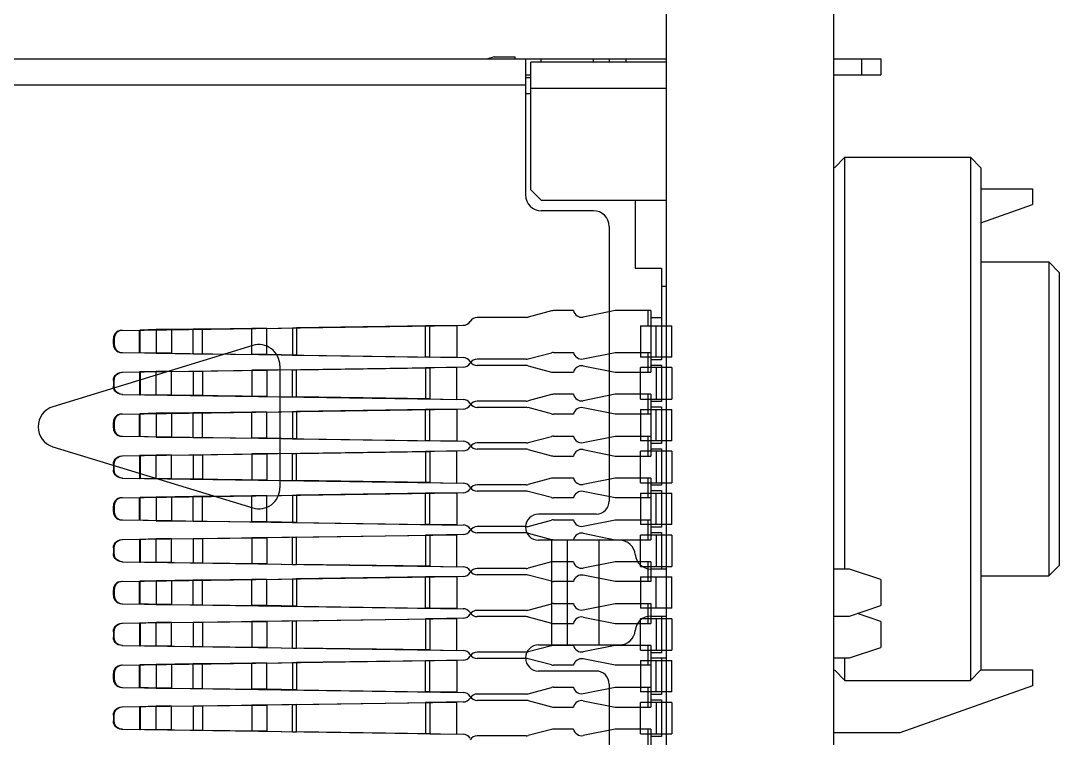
# Model space of a CAD drawing. Header units: millimetres. Extents: x 0 to 841, y 0 to 594.
# Drawn here: x 468.97 to 478.9, y 335.14 to 342 of the extents above; entities that cross this region are included whole.
import ezdxf

# ---------------------------------------------------------------- set-up
doc = ezdxf.new("R2010")
doc.units = ezdxf.units.MM
doc.header["$LTSCALE"] = 46.255
for name, color, linetype in [('ASSEM_MEM', 7, 'CONTINUOUS'), ('CONTACT-20-41021-30-TM981_4', 7, 'CONTINUOUS'), ('CONTACT-20-41021-30-TM981_4_1', 7, 'CONTINUOUS'), ('CONTACT-20-41021-30-TM981_4_10', 7, 'CONTINUOUS'), ('CONTACT-20-41021-30-TM981_4_11', 7, 'CONTINUOUS'), ('CONTACT-20-41021-30-TM981_4_12', 7, 'CONTINUOUS'), ('CONTACT-20-41021-30-TM981_4_13', 7, 'CONTINUOUS'), ('CONTACT-20-41021-30-TM981_4_14', 7, 'CONTINUOUS'), ('CONTACT-20-41021-30-TM981_4_15', 7, 'CONTINUOUS'), ('CONTACT-20-41021-30-TM981_4_2', 7, 'CONTINUOUS'), ('CONTACT-20-41021-30-TM981_4_3', 7, 'CONTINUOUS'), ('CONTACT-20-41021-30-TM981_4_4', 7, 'CONTINUOUS')]:
    doc.layers.add(name, color=color, linetype=linetype)

msp = doc.modelspace()

# ---------------------------------------------------------------- linework, layer by layer
at = {"layer": 'ASSEM_MEM', "color": 7, "linetype": 'CONTINUOUS'}
for p, q in [((475.144, 313.6403), (475.144, 483.6403)), ((476.744, 313.6403), (476.744, 483.6403)), ((467.444, 341.6303), (475.144, 341.6303)), ((473.494, 341.6503), (473.434, 341.6303)), ((473.494, 341.6503), (473.694, 341.6503)), ((473.694, 341.6303), (473.694, 341.6503)), ((473.794, 341.6303), (473.794, 340.3303)), ((475.144, 341.6003), (473.844, 341.6003)), ((473.844, 340.3803), (473.844, 341.6003)), ((473.944, 341.6003), (473.944, 341.6303)), ((474.444, 341.6003), (474.444, 341.6303)), ((474.594, 341.6303), (474.594, 341.6003)), ((474.7571, 341.6003), (474.7571, 341.6303)), ((476.744, 341.6303), (477.194, 341.6303)), ((477.0106, 341.4803), (477.0106, 341.6303)), ((477.194, 341.6303), (477.194, 341.4803)), ((473.794, 341.4803), (473.844, 341.4803)), ((473.844, 341.4503), (473.794, 341.4503)), ((476.744, 341.4803), (477.194, 341.4803)), ((473.794, 341.3803), (467.444, 341.3803)), ((473.794, 341.3003), (473.844, 341.3003)), ((473.844, 341.3503), (475.144, 341.3503)), ((476.749, 340.5903), (476.849, 340.6903)), ((476.849, 340.6903), (478.049, 340.6903)), ((476.849, 336.7553), (476.849, 340.6903)), ((478.149, 340.5903), (478.049, 340.6903)), ((478.049, 340.6903), (478.049, 335.6903)), ((478.149, 340.5903), (478.149, 335.7903)), ((473.844, 340.3803), (473.944, 340.2803)), ((478.149, 340.3903), (478.644, 340.3903)), ((478.644, 340.3903), (478.644, 340.2403)), ((473.944, 340.2803), (475.144, 340.2803)), ((474.844, 340.2803), (474.844, 339.6303)), ((478.149, 340.0649), (478.644, 340.2403)), ((474.444, 340.1803), (473.944, 340.1803)), ((474.594, 340.0303), (474.594, 337.4053)), ((474.844, 339.6303), (475.094, 339.6303)), ((475.094, 339.6303), (475.094, 338.7553)), ((478.149, 339.6903), (478.799, 339.6903)), ((478.899, 339.5903), (478.799, 339.6903)), ((478.799, 339.6903), (478.799, 336.6903)), ((478.899, 339.5903), (478.899, 336.7903)), ((475.144, 339.4553), (475.094, 339.4553)), ((475.094, 339.1553), (474.994, 339.1553)), ((474.994, 339.1553), (474.994, 338.7053)), ((471.1855, 338.8913), (469.273, 338.3066)), ((475.094, 338.7553), (474.994, 338.7553)), ((471.444, 338.7001), (471.444, 337.5306)), ((474.994, 338.7053), (475.094, 338.7053)), ((475.094, 338.7053), (475.094, 338.3553)), ((475.094, 338.3553), (474.994, 338.3553)), ((474.994, 338.3553), (474.994, 337.9053)), ((474.994, 338.3053), (475.094, 338.3053)), ((475.094, 338.3053), (475.094, 337.9553)), ((469.273, 337.9241), (471.1855, 337.3394)), ((475.094, 337.9553), (474.994, 337.9553)), ((474.994, 337.9053), (475.094, 337.9053)), ((475.094, 337.9053), (475.094, 337.5553)), ((475.094, 337.5553), (474.994, 337.5553)), ((474.994, 337.5553), (474.994, 337.1053)), ((474.994, 337.5053), (475.094, 337.5053)), ((475.094, 337.5053), (475.094, 337.1553)), ((474.469, 337.2803), (473.919, 337.2803)), ((475.094, 337.1553), (474.994, 337.1553)), ((474.694, 337.0303), (473.919, 337.0303)), ((474.044, 337.0303), (474.044, 336.0303)), ((474.194, 336.0303), (474.194, 337.0303)), ((474.494, 337.0303), (474.494, 336.0303)), ((474.994, 337.1053), (475.094, 337.1053)), ((475.094, 337.1053), (475.094, 336.7553)), ((475.144, 336.7553), (474.9929, 336.7553)), ((476.894, 336.7553), (476.744, 336.7553)), ((477.194, 336.6553), (476.894, 336.7553)), ((478.899, 336.7903), (478.799, 336.6903)), ((477.194, 336.6553), (477.194, 336.4053)), ((478.149, 336.6903), (478.799, 336.6903)), ((476.894, 336.3053), (477.194, 336.4053)), ((474.9929, 336.3053), (475.144, 336.3053)), ((475.094, 336.3053), (475.094, 335.9553)), ((476.744, 336.3053), (476.894, 336.3053)), ((477.194, 336.2553), (476.969, 336.3303)), ((477.194, 336.2553), (477.194, 336.0053)), ((473.919, 336.0303), (474.694, 336.0303)), ((475.094, 335.9553), (474.994, 335.9553)), ((474.994, 335.9553), (474.994, 335.5053)), ((476.894, 335.9053), (477.194, 336.0053)), ((474.994, 335.9053), (475.144, 335.9053)), ((475.094, 335.9053), (475.094, 335.5553)), ((476.744, 335.9053), (476.894, 335.9053)), ((476.849, 335.6903), (476.849, 335.9053)), ((474.469, 335.7803), (473.919, 335.7803)), ((476.744, 335.7903), (476.749, 335.7903)), ((476.7515, 335.7878), (476.849, 335.6903)), ((478.149, 335.7903), (478.049, 335.6903)), ((478.149, 335.7903), (478.644, 335.7903)), ((478.644, 335.7903), (478.644, 335.6403)), ((474.594, 335.6553), (474.594, 335.0053)), ((476.849, 335.6903), (478.049, 335.6903)), ((478.644, 335.6403), (477.374, 335.1903)), ((475.094, 335.5553), (474.994, 335.5553)), ((474.994, 335.5053), (475.094, 335.5053)), ((475.094, 335.5053), (475.094, 335.1553)), ((475.094, 335.1553), (474.994, 335.1553)), ((474.994, 335.1553), (474.994, 334.7053)), ((477.374, 335.1903), (476.744, 335.1903))]:
    msp.add_line(p, q, dxfattribs=at)
for centre, radius, start, end in [((473.944, 340.3303), 0.15, 180, 270), ((474.444, 340.0303), 0.15, 0, 90), ((471.244, 338.7001), 0.2, 0, 107), ((469.3315, 338.1153), 0.2, 107, 253), ((471.244, 337.5306), 0.2, 253, 360), ((474.469, 337.4053), 0.125, 270, 360), ((473.919, 337.1553), 0.125, 90, 270), ((474.694, 336.8803), 0.15, 4.78019, 90), ((474.9929, 336.9053), 0.15, 184.78019, 270), ((474.9929, 336.1553), 0.15, 90, 175.21981), ((474.694, 336.1803), 0.15, 270, 355.21981), ((473.919, 335.9053), 0.125, 90, 270), ((474.469, 335.6553), 0.125, 0, 90)]:
    msp.add_arc(centre, radius, start, end, dxfattribs=at)
at = {"layer": 'CONTACT-20-41021-30-TM981_4', "color": 7, "linetype": 'CONTINUOUS'}
for p, q in [((473.82, 338.7631), (474.0423, 338.8226)), ((474.063, 338.8253), (474.2525, 338.8253)), ((474.3463, 338.7641), (474.6525, 338.8253)), ((474.6525, 338.8253), (474.994, 338.8253)), ((474.964, 338.8253), (474.964, 338.6803)), ((474.994, 338.8253), (474.994, 338.6803)), ((473.7993, 338.7603), (473.3323, 338.7603)), ((469.9312, 338.6366), (473.1374, 338.6836)), ((469.9312, 338.6366), (469.9382, 338.6366)), ((470.1075, 338.6391), (470.1005, 338.6391)), ((470.1005, 338.6391), (470.1005, 338.4216)), ((470.2605, 338.6436), (470.1075, 338.6391)), ((470.1075, 338.6391), (470.1075, 338.4216)), ((470.2605, 338.6436), (470.6144, 338.6479)), ((470.4066, 338.6436), (470.2605, 338.6436)), ((470.2605, 338.4171), (470.2605, 338.6436)), ((470.4066, 338.4171), (470.4066, 338.6436)), ((470.6144, 338.6479), (471.32, 338.6548)), ((470.6144, 338.6479), (470.7046, 338.6479)), ((470.6144, 338.6479), (470.6144, 338.4127)), ((470.7046, 338.6479), (470.7046, 338.4127)), ((471.32, 338.6548), (471.175, 338.6548)), ((471.175, 338.6548), (471.175, 338.4058)), ((471.6029, 338.6605), (471.32, 338.6548)), ((471.32, 338.6548), (471.32, 338.4058)), ((471.5639, 338.6605), (471.6029, 338.6605)), ((471.5639, 338.4001), (471.5639, 338.6605)), ((471.6029, 338.6605), (472.8777, 338.6793)), ((471.6029, 338.4001), (471.6029, 338.6605)), ((472.8777, 338.6793), (472.8388, 338.6793)), ((472.8388, 338.6793), (472.8388, 338.3814)), ((473.1974, 338.6845), (472.8777, 338.6793)), ((472.8777, 338.6793), (472.8777, 338.3814)), ((473.1374, 338.377), (473.1374, 338.6836)), ((475.194, 338.6803), (474.894, 338.6803)), ((474.894, 338.3803), (474.894, 338.6803)), ((475.044, 338.6803), (475.044, 338.3803)), ((475.194, 338.6803), (475.194, 338.3803)), ((469.8594, 338.5566), (469.8525, 338.5566)), ((469.8525, 338.5566), (469.8525, 338.5041)), ((469.8594, 338.5041), (469.8594, 338.5566)), ((469.8525, 338.5041), (469.8594, 338.5041)), ((469.9382, 338.4241), (469.9312, 338.4241)), ((469.9312, 338.4241), (473.1974, 338.3761)), ((470.1005, 338.4216), (470.1075, 338.4216)), ((470.2605, 338.4171), (470.1075, 338.4216)), ((470.4066, 338.4171), (470.2605, 338.4171)), ((470.6144, 338.4127), (470.2605, 338.4171)), ((470.7046, 338.4127), (470.6144, 338.4127)), ((471.32, 338.4058), (470.6144, 338.4127)), ((471.32, 338.4058), (471.175, 338.4058)), ((471.32, 338.4058), (471.6029, 338.4001)), ((471.5639, 338.4001), (471.6029, 338.4001)), ((472.8777, 338.3814), (471.6029, 338.4001)), ((472.8777, 338.3814), (472.8388, 338.3814)), ((472.8777, 338.3814), (473.1374, 338.377)), ((474.894, 338.3803), (475.194, 338.3803)), ((474.964, 338.3803), (474.964, 338.2353)), ((474.994, 338.3803), (474.994, 338.2353)), ((473.7993, 338.3003), (473.3323, 338.3003)), ((474.0423, 338.2381), (473.82, 338.2976)), ((474.2525, 338.2353), (474.063, 338.2353)), ((474.6524, 338.2353), (474.3463, 338.2966)), ((474.994, 338.2353), (474.6524, 338.2353))]:
    msp.add_line(p, q, dxfattribs=at)
for points in [[(469.8525, 338.5566), (469.8544, 338.574), (469.8602, 338.5909), (469.8696, 338.6061), (469.8819, 338.6186), (469.8969, 338.6282), (469.9136, 338.6343), (469.9312, 338.6366)], [(469.8594, 338.5566), (469.8613, 338.574), (469.8671, 338.5909), (469.8765, 338.6061), (469.8888, 338.6186), (469.9038, 338.6282), (469.9205, 338.6343), (469.9382, 338.6366)], [(469.9312, 338.4241), (469.9138, 338.4263), (469.8971, 338.4323), (469.8821, 338.4419), (469.8697, 338.4544), (469.8603, 338.4696), (469.8544, 338.4864), (469.8525, 338.5041)], [(469.9382, 338.4241), (469.9208, 338.4263), (469.904, 338.4323), (469.889, 338.4419), (469.8767, 338.4544), (469.8672, 338.4696), (469.8614, 338.4864), (469.8594, 338.5041)]]:
    msp.add_lwpolyline(points, dxfattribs=at)
for centre, start, end in [((474.063, 338.7453), 90, 105), ((474.3306, 338.8425), 192.42265, 281.30993), ((473.1963, 338.7645), 270.84121, 328.25208), ((473.3323, 338.6803), 90, 148.25208), ((473.7993, 338.8403), 270, 285), ((473.1963, 338.2961), 31.74792, 89.15879), ((473.3323, 338.3803), 211.74792, 270), ((473.7993, 338.2203), 75, 90), ((474.063, 338.3153), 255, 270), ((474.3306, 338.2181), 78.69007, 167.56882)]:
    msp.add_arc(centre, 0.08, start, end, dxfattribs=at)
at = {"layer": 'CONTACT-20-41021-30-TM981_4_1', "color": 7, "linetype": 'CONTINUOUS'}
for p, q in [((473.82, 337.9631), (474.0423, 338.0226)), ((474.063, 338.0253), (474.2525, 338.0253)), ((474.3463, 337.9641), (474.6525, 338.0253)), ((474.6525, 338.0253), (474.994, 338.0253)), ((474.964, 338.0253), (474.964, 337.8803)), ((474.994, 338.0253), (474.994, 337.8803)), ((473.7993, 337.9603), (473.3323, 337.9603)), ((469.9312, 337.8366), (473.1374, 337.8836)), ((469.9312, 337.8366), (469.9382, 337.8366)), ((470.1075, 337.8391), (470.1005, 337.8391)), ((470.1005, 337.8391), (470.1005, 337.6216)), ((470.2605, 337.8436), (470.1075, 337.8391)), ((470.1075, 337.8391), (470.1075, 337.6216)), ((470.2605, 337.8436), (470.6144, 337.8479)), ((470.4066, 337.8436), (470.2605, 337.8436)), ((470.2605, 337.6171), (470.2605, 337.8436)), ((470.4066, 337.6171), (470.4066, 337.8436)), ((470.6144, 337.8479), (471.32, 337.8548)), ((470.6144, 337.8479), (470.7046, 337.8479)), ((470.6144, 337.8479), (470.6144, 337.6127)), ((470.7046, 337.8479), (470.7046, 337.6127)), ((471.32, 337.8548), (471.175, 337.8548)), ((471.175, 337.8548), (471.175, 337.6058)), ((471.6029, 337.8605), (471.32, 337.8548)), ((471.32, 337.8548), (471.32, 337.6058)), ((471.5639, 337.8605), (471.6029, 337.8605)), ((471.5639, 337.6001), (471.5639, 337.8605)), ((471.6029, 337.8605), (472.8777, 337.8793)), ((471.6029, 337.6001), (471.6029, 337.8605)), ((472.8777, 337.8793), (472.8388, 337.8793)), ((472.8388, 337.8793), (472.8388, 337.5814)), ((473.1974, 337.8845), (472.8777, 337.8793)), ((472.8777, 337.8793), (472.8777, 337.5814)), ((473.1374, 337.577), (473.1374, 337.8836)), ((475.194, 337.8803), (474.894, 337.8803)), ((474.894, 337.5803), (474.894, 337.8803)), ((475.044, 337.8803), (475.044, 337.5803)), ((475.194, 337.8803), (475.194, 337.5803)), ((469.8594, 337.7566), (469.8525, 337.7566)), ((469.8525, 337.7566), (469.8525, 337.7041)), ((469.8594, 337.7041), (469.8594, 337.7566)), ((469.8525, 337.7041), (469.8594, 337.7041)), ((469.9382, 337.6241), (469.9312, 337.6241)), ((469.9312, 337.6241), (473.1974, 337.5761)), ((470.1005, 337.6216), (470.1075, 337.6216)), ((470.2605, 337.6171), (470.1075, 337.6216)), ((470.4066, 337.6171), (470.2605, 337.6171)), ((470.6144, 337.6127), (470.2605, 337.6171)), ((470.7046, 337.6127), (470.6144, 337.6127)), ((471.32, 337.6058), (470.6144, 337.6127)), ((471.32, 337.6058), (471.175, 337.6058)), ((471.32, 337.6058), (471.6029, 337.6001)), ((471.5639, 337.6001), (471.6029, 337.6001)), ((472.8777, 337.5814), (471.6029, 337.6001)), ((472.8777, 337.5814), (472.8388, 337.5814)), ((472.8777, 337.5814), (473.1374, 337.577)), ((474.894, 337.5803), (475.194, 337.5803)), ((474.964, 337.5803), (474.964, 337.4353)), ((474.994, 337.5803), (474.994, 337.4353)), ((473.7993, 337.5003), (473.3323, 337.5003)), ((474.0423, 337.4381), (473.82, 337.4976)), ((474.2525, 337.4353), (474.063, 337.4353)), ((474.6524, 337.4353), (474.3463, 337.4966)), ((474.994, 337.4353), (474.6524, 337.4353))]:
    msp.add_line(p, q, dxfattribs=at)
for points in [[(469.8525, 337.7566), (469.8544, 337.774), (469.8602, 337.7909), (469.8696, 337.8061), (469.8819, 337.8186), (469.8969, 337.8282), (469.9136, 337.8343), (469.9312, 337.8366)], [(469.8594, 337.7566), (469.8613, 337.774), (469.8671, 337.7909), (469.8765, 337.8061), (469.8888, 337.8186), (469.9038, 337.8282), (469.9205, 337.8343), (469.9382, 337.8366)], [(469.9312, 337.6241), (469.9138, 337.6263), (469.8971, 337.6323), (469.8821, 337.6419), (469.8697, 337.6544), (469.8603, 337.6696), (469.8544, 337.6864), (469.8525, 337.7041)], [(469.9382, 337.6241), (469.9208, 337.6263), (469.904, 337.6323), (469.889, 337.6419), (469.8767, 337.6544), (469.8672, 337.6696), (469.8614, 337.6864), (469.8594, 337.7041)]]:
    msp.add_lwpolyline(points, dxfattribs=at)
for centre, start, end in [((474.063, 337.9453), 90, 105), ((474.3306, 338.0425), 192.42265, 281.30993), ((473.3323, 337.8803), 90, 148.25208), ((473.7993, 338.0403), 270, 285), ((473.1963, 337.9645), 270.84121, 328.25208), ((473.1963, 337.4961), 31.74792, 89.15879), ((473.3323, 337.5803), 211.74792, 270), ((473.7993, 337.4203), 75, 90), ((474.063, 337.5153), 255, 270), ((474.3306, 337.4181), 78.69007, 167.56882)]:
    msp.add_arc(centre, 0.08, start, end, dxfattribs=at)
at = {"layer": 'CONTACT-20-41021-30-TM981_4_10', "color": 7, "linetype": 'CONTINUOUS'}
for p, q in [((474.0423, 339.2226), (473.82, 339.1631)), ((474.2525, 339.2253), (474.063, 339.2253)), ((474.6524, 339.2253), (474.3463, 339.1641)), ((474.994, 339.2253), (474.6524, 339.2253)), ((474.964, 339.2253), (474.964, 339.0803)), ((474.994, 339.2253), (474.994, 339.0803)), ((473.7993, 339.1603), (473.3323, 339.1603)), ((469.9312, 339.0366), (473.1374, 339.0837)), ((469.9382, 339.0366), (469.9312, 339.0366)), ((470.1005, 339.0391), (470.1075, 339.0391)), ((470.1005, 338.8216), (470.1005, 339.0391)), ((470.2605, 339.0436), (470.1075, 339.0391)), ((470.1075, 338.8216), (470.1075, 339.0391)), ((470.6144, 339.0479), (470.2605, 339.0436)), ((470.4066, 339.0436), (470.2605, 339.0436)), ((470.2605, 339.0436), (470.2605, 338.8171)), ((470.4066, 339.0436), (470.4066, 338.8171)), ((471.32, 339.0548), (470.6144, 339.0479)), ((470.7046, 339.0479), (470.6144, 339.0479)), ((470.6144, 338.8127), (470.6144, 339.0479)), ((470.7046, 338.8127), (470.7046, 339.0479)), ((471.32, 339.0548), (471.175, 339.0548)), ((471.175, 338.8058), (471.175, 339.0548)), ((471.32, 339.0548), (471.6029, 339.0606)), ((471.32, 338.8058), (471.32, 339.0548)), ((471.5639, 339.0606), (471.6029, 339.0606)), ((471.5639, 339.0606), (471.5639, 338.8001)), ((472.8777, 339.0793), (471.6029, 339.0606)), ((471.6029, 339.0606), (471.6029, 338.8001)), ((472.8777, 339.0793), (472.8388, 339.0793)), ((472.8388, 338.7814), (472.8388, 339.0793)), ((473.1974, 339.0845), (472.8777, 339.0793)), ((472.8777, 338.7814), (472.8777, 339.0793)), ((473.1374, 339.0837), (473.1374, 338.777)), ((474.894, 339.0803), (475.194, 339.0803)), ((474.894, 339.0803), (474.894, 338.7803)), ((475.044, 338.7803), (475.044, 339.0803)), ((475.194, 338.7803), (475.194, 339.0803)), ((469.8525, 338.9566), (469.8594, 338.9566)), ((469.8525, 338.9041), (469.8525, 338.9566)), ((469.8594, 338.9566), (469.8594, 338.9041)), ((469.8594, 338.9041), (469.8525, 338.9041)), ((469.9312, 338.8241), (469.9382, 338.8241)), ((469.9312, 338.8241), (473.1974, 338.7761)), ((470.1075, 338.8216), (470.1005, 338.8216)), ((470.2605, 338.8171), (470.1075, 338.8216)), ((470.4066, 338.8171), (470.2605, 338.8171)), ((470.2605, 338.8171), (470.6144, 338.8127)), ((470.6144, 338.8127), (470.7046, 338.8127)), ((470.6144, 338.8127), (471.32, 338.8058)), ((471.32, 338.8058), (471.175, 338.8058)), ((471.6029, 338.8001), (471.32, 338.8058)), ((471.5639, 338.8001), (471.6029, 338.8001)), ((471.6029, 338.8001), (472.8777, 338.7814)), ((472.8777, 338.7814), (472.8388, 338.7814)), ((473.1374, 338.777), (472.8777, 338.7814)), ((475.194, 338.7803), (474.894, 338.7803)), ((474.964, 338.7803), (474.964, 338.6353)), ((474.994, 338.7803), (474.994, 338.6353)), ((473.7993, 338.7003), (473.3323, 338.7003)), ((473.82, 338.6976), (474.0423, 338.6381)), ((474.063, 338.6353), (474.2525, 338.6353)), ((474.3463, 338.6966), (474.6525, 338.6353)), ((474.6525, 338.6353), (474.994, 338.6353))]:
    msp.add_line(p, q, dxfattribs=at)
for points in [[(469.9312, 339.0366), (469.9138, 339.0344), (469.8971, 339.0284), (469.8821, 339.0187), (469.8697, 339.0062), (469.8603, 338.9911), (469.8544, 338.9743), (469.8525, 338.9566)], [(469.9382, 339.0366), (469.9208, 339.0344), (469.904, 339.0284), (469.889, 339.0187), (469.8767, 339.0062), (469.8672, 338.9911), (469.8614, 338.9743), (469.8594, 338.9566)], [(469.8525, 338.9041), (469.8544, 338.8866), (469.8602, 338.8698), (469.8696, 338.8546), (469.8819, 338.8421), (469.8969, 338.8324), (469.9136, 338.8263), (469.9312, 338.8241)], [(469.8594, 338.9041), (469.8613, 338.8866), (469.8671, 338.8698), (469.8765, 338.8546), (469.8888, 338.8421), (469.9038, 338.8324), (469.9205, 338.8263), (469.9382, 338.8241)]]:
    msp.add_lwpolyline(points, dxfattribs=at)
for centre, start, end in [((474.063, 339.1453), 90, 105), ((474.3306, 339.2426), 192.43118, 281.30993), ((473.1963, 339.1645), 270.84121, 328.25208), ((473.3323, 339.0803), 90, 148.25208), ((473.7993, 339.2403), 270, 285), ((473.1963, 338.6962), 31.74792, 89.15879), ((473.3323, 338.7803), 211.74792, 270), ((473.7993, 338.6203), 75, 90), ((474.063, 338.7153), 255, 270), ((474.3306, 338.6181), 78.69007, 167.57735)]:
    msp.add_arc(centre, 0.08, start, end, dxfattribs=at)
at = {"layer": 'CONTACT-20-41021-30-TM981_4_11', "color": 7, "linetype": 'CONTINUOUS'}
for p, q in [((474.0423, 338.4226), (473.82, 338.3631)), ((474.2525, 338.4253), (474.063, 338.4253)), ((474.6524, 338.4253), (474.3463, 338.3641)), ((474.994, 338.4253), (474.6524, 338.4253)), ((474.964, 338.4253), (474.964, 338.2803)), ((474.994, 338.4253), (474.994, 338.2803)), ((473.7993, 338.3603), (473.3323, 338.3603)), ((469.9312, 338.2366), (473.1374, 338.2837)), ((469.9382, 338.2366), (469.9312, 338.2366)), ((470.1005, 338.2391), (470.1075, 338.2391)), ((470.1005, 338.0216), (470.1005, 338.2391)), ((470.2605, 338.2436), (470.1075, 338.2391)), ((470.1075, 338.0216), (470.1075, 338.2391)), ((470.6144, 338.2479), (470.2605, 338.2436)), ((470.4066, 338.2436), (470.2605, 338.2436)), ((470.2605, 338.2436), (470.2605, 338.0171)), ((470.4066, 338.2436), (470.4066, 338.0171)), ((471.32, 338.2548), (470.6144, 338.2479)), ((470.7046, 338.2479), (470.6144, 338.2479)), ((470.6144, 338.0127), (470.6144, 338.2479)), ((470.7046, 338.0127), (470.7046, 338.2479)), ((471.32, 338.2548), (471.175, 338.2548)), ((471.175, 338.0058), (471.175, 338.2548)), ((471.32, 338.2548), (471.6029, 338.2606)), ((471.32, 338.0058), (471.32, 338.2548)), ((471.5639, 338.2606), (471.6029, 338.2606)), ((471.5639, 338.2606), (471.5639, 338.0001)), ((472.8777, 338.2793), (471.6029, 338.2606)), ((471.6029, 338.2606), (471.6029, 338.0001)), ((472.8777, 338.2793), (472.8388, 338.2793)), ((472.8388, 337.9814), (472.8388, 338.2793)), ((473.1974, 338.2845), (472.8777, 338.2793)), ((472.8777, 337.9814), (472.8777, 338.2793)), ((473.1374, 338.2837), (473.1374, 337.977)), ((474.894, 338.2803), (475.194, 338.2803)), ((474.894, 338.2803), (474.894, 337.9803)), ((475.044, 337.9803), (475.044, 338.2803)), ((475.194, 337.9803), (475.194, 338.2803)), ((469.8525, 338.1566), (469.8594, 338.1566)), ((469.8525, 338.1041), (469.8525, 338.1566)), ((469.8594, 338.1566), (469.8594, 338.1041)), ((469.8594, 338.1041), (469.8525, 338.1041)), ((469.9312, 338.0241), (469.9382, 338.0241)), ((469.9312, 338.0241), (473.1974, 337.9761)), ((470.1075, 338.0216), (470.1005, 338.0216)), ((470.2605, 338.0171), (470.1075, 338.0216)), ((470.4066, 338.0171), (470.2605, 338.0171)), ((470.2605, 338.0171), (470.6144, 338.0127)), ((470.6144, 338.0127), (470.7046, 338.0127)), ((470.6144, 338.0127), (471.32, 338.0058)), ((471.32, 338.0058), (471.175, 338.0058)), ((471.6029, 338.0001), (471.32, 338.0058)), ((471.5639, 338.0001), (471.6029, 338.0001)), ((471.6029, 338.0001), (472.8777, 337.9814)), ((472.8777, 337.9814), (472.8388, 337.9814)), ((473.1374, 337.977), (472.8777, 337.9814)), ((475.194, 337.9803), (474.894, 337.9803)), ((474.964, 337.9803), (474.964, 337.8353)), ((474.994, 337.9803), (474.994, 337.8353)), ((473.7993, 337.9003), (473.3323, 337.9003)), ((473.82, 337.8976), (474.0423, 337.8381)), ((474.063, 337.8353), (474.2525, 337.8353)), ((474.3463, 337.8966), (474.6525, 337.8353)), ((474.6525, 337.8353), (474.994, 337.8353))]:
    msp.add_line(p, q, dxfattribs=at)
for points in [[(469.9312, 338.2366), (469.9138, 338.2344), (469.8971, 338.2284), (469.8821, 338.2187), (469.8697, 338.2062), (469.8603, 338.1911), (469.8544, 338.1743), (469.8525, 338.1566)], [(469.9382, 338.2366), (469.9208, 338.2344), (469.904, 338.2284), (469.889, 338.2187), (469.8767, 338.2062), (469.8672, 338.1911), (469.8614, 338.1743), (469.8594, 338.1566)], [(469.8525, 338.1041), (469.8544, 338.0866), (469.8602, 338.0698), (469.8696, 338.0546), (469.8819, 338.0421), (469.8969, 338.0324), (469.9136, 338.0263), (469.9312, 338.0241)], [(469.8594, 338.1041), (469.8613, 338.0866), (469.8671, 338.0698), (469.8765, 338.0546), (469.8888, 338.0421), (469.9038, 338.0324), (469.9205, 338.0263), (469.9382, 338.0241)]]:
    msp.add_lwpolyline(points, dxfattribs=at)
for centre, start, end in [((474.063, 338.3453), 90, 105), ((474.3306, 338.4426), 192.43118, 281.30993), ((473.1963, 338.3645), 270.84121, 328.25208), ((473.3323, 338.2803), 90, 148.25208), ((473.7993, 338.4403), 270, 285), ((473.1963, 337.8962), 31.74792, 89.15879), ((473.3323, 337.9803), 211.74792, 270), ((473.7993, 337.8203), 75, 90), ((474.063, 337.9153), 255, 270), ((474.3306, 337.8181), 78.69007, 167.57735)]:
    msp.add_arc(centre, 0.08, start, end, dxfattribs=at)
at = {"layer": 'CONTACT-20-41021-30-TM981_4_12', "color": 7, "linetype": 'CONTINUOUS'}
for p, q in [((474.2525, 337.6253), (474.063, 337.6253)), ((474.6524, 337.6253), (474.3463, 337.5641)), ((474.994, 337.6253), (474.6524, 337.6253)), ((474.964, 337.6253), (474.964, 337.4803)), ((474.994, 337.6253), (474.994, 337.4803)), ((473.7993, 337.5603), (473.3323, 337.5603)), ((474.0423, 337.6226), (473.82, 337.5631)), ((469.9312, 337.4366), (473.1374, 337.4837)), ((469.9382, 337.4366), (469.9312, 337.4366)), ((470.1005, 337.4391), (470.1075, 337.4391)), ((470.1005, 337.2216), (470.1005, 337.4391)), ((470.2605, 337.4436), (470.1075, 337.4391)), ((470.1075, 337.2216), (470.1075, 337.4391)), ((470.6144, 337.4479), (470.2605, 337.4436)), ((470.4066, 337.4436), (470.2605, 337.4436)), ((470.2605, 337.4436), (470.2605, 337.2171)), ((470.4066, 337.4436), (470.4066, 337.2171)), ((471.32, 337.4548), (470.6144, 337.4479)), ((470.7046, 337.4479), (470.6144, 337.4479)), ((470.6144, 337.2127), (470.6144, 337.4479)), ((470.7046, 337.2127), (470.7046, 337.4479)), ((471.32, 337.4548), (471.175, 337.4548)), ((471.175, 337.2058), (471.175, 337.4548)), ((471.32, 337.4548), (471.6029, 337.4606)), ((471.32, 337.2058), (471.32, 337.4548)), ((471.5639, 337.4606), (471.6029, 337.4606)), ((471.5639, 337.4606), (471.5639, 337.2001)), ((472.8777, 337.4793), (471.6029, 337.4606)), ((471.6029, 337.4606), (471.6029, 337.2001)), ((472.8777, 337.4793), (472.8388, 337.4793)), ((472.8388, 337.1814), (472.8388, 337.4793)), ((473.1974, 337.4845), (472.8777, 337.4793)), ((472.8777, 337.1814), (472.8777, 337.4793)), ((473.1374, 337.4837), (473.1374, 337.177)), ((474.894, 337.4803), (475.194, 337.4803)), ((474.894, 337.4803), (474.894, 337.1803)), ((475.044, 337.1803), (475.044, 337.4803)), ((475.194, 337.1803), (475.194, 337.4803)), ((469.8525, 337.3566), (469.8594, 337.3566)), ((469.8525, 337.3041), (469.8525, 337.3566)), ((469.8594, 337.3566), (469.8594, 337.3041)), ((469.8594, 337.3041), (469.8525, 337.3041)), ((469.9312, 337.2241), (469.9382, 337.2241)), ((469.9312, 337.2241), (473.1974, 337.1761)), ((470.1075, 337.2216), (470.1005, 337.2216)), ((470.2605, 337.2171), (470.1075, 337.2216)), ((470.4066, 337.2171), (470.2605, 337.2171)), ((470.2605, 337.2171), (470.6144, 337.2127)), ((470.6144, 337.2127), (470.7046, 337.2127)), ((470.6144, 337.2127), (471.32, 337.2058)), ((471.32, 337.2058), (471.175, 337.2058)), ((471.6029, 337.2001), (471.32, 337.2058)), ((471.5639, 337.2001), (471.6029, 337.2001)), ((471.6029, 337.2001), (472.8777, 337.1814)), ((472.8777, 337.1814), (472.8388, 337.1814)), ((473.1374, 337.177), (472.8777, 337.1814)), ((475.194, 337.1803), (474.894, 337.1803)), ((474.964, 337.1803), (474.964, 337.0353)), ((474.994, 337.1803), (474.994, 337.0353)), ((473.7993, 337.1003), (473.3323, 337.1003)), ((473.82, 337.0976), (474.0423, 337.0381)), ((474.063, 337.0353), (474.2525, 337.0353)), ((474.3463, 337.0966), (474.6525, 337.0353)), ((474.6525, 337.0353), (474.994, 337.0353))]:
    msp.add_line(p, q, dxfattribs=at)
for points in [[(469.9312, 337.4366), (469.9138, 337.4344), (469.8971, 337.4284), (469.8821, 337.4187), (469.8697, 337.4062), (469.8603, 337.3911), (469.8544, 337.3743), (469.8525, 337.3566)], [(469.9382, 337.4366), (469.9208, 337.4344), (469.904, 337.4284), (469.889, 337.4187), (469.8767, 337.4062), (469.8672, 337.3911), (469.8614, 337.3743), (469.8594, 337.3566)], [(469.8525, 337.3041), (469.8544, 337.2866), (469.8602, 337.2698), (469.8696, 337.2546), (469.8819, 337.2421), (469.8969, 337.2324), (469.9136, 337.2263), (469.9312, 337.2241)], [(469.8594, 337.3041), (469.8613, 337.2866), (469.8671, 337.2698), (469.8765, 337.2546), (469.8888, 337.2421), (469.9038, 337.2324), (469.9205, 337.2263), (469.9382, 337.2241)]]:
    msp.add_lwpolyline(points, dxfattribs=at)
for centre, start, end in [((474.063, 337.5453), 90, 105), ((474.3306, 337.6426), 192.43118, 281.30993), ((473.3323, 337.4803), 90, 148.25208), ((473.7993, 337.6403), 270, 285), ((473.1963, 337.5645), 270.84121, 328.25208), ((473.1963, 337.0962), 31.74792, 89.15879), ((473.3323, 337.1803), 211.74792, 270), ((473.7993, 337.0203), 75, 90), ((474.063, 337.1153), 255, 270), ((474.3306, 337.0181), 78.69007, 167.57735)]:
    msp.add_arc(centre, 0.08, start, end, dxfattribs=at)
at = {"layer": 'CONTACT-20-41021-30-TM981_4_13', "color": 7, "linetype": 'CONTINUOUS'}
for p, q in [((473.7993, 336.7603), (473.3323, 336.7603)), ((474.0423, 336.8226), (473.82, 336.7631)), ((474.2525, 336.8253), (474.063, 336.8253)), ((474.6524, 336.8253), (474.3463, 336.7641)), ((474.994, 336.8253), (474.6524, 336.8253)), ((474.964, 336.8253), (474.964, 336.6803)), ((474.994, 336.8253), (474.994, 336.6803)), ((469.9312, 336.6366), (473.1374, 336.6837)), ((469.9382, 336.6366), (469.9312, 336.6366)), ((470.1005, 336.6391), (470.1075, 336.6391)), ((470.1005, 336.4216), (470.1005, 336.6391)), ((470.2605, 336.6436), (470.1075, 336.6391)), ((470.1075, 336.4216), (470.1075, 336.6391)), ((470.6144, 336.6479), (470.2605, 336.6436)), ((470.4066, 336.6436), (470.2605, 336.6436)), ((470.2605, 336.6436), (470.2605, 336.4171)), ((470.4066, 336.6436), (470.4066, 336.4171)), ((471.32, 336.6548), (470.6144, 336.6479)), ((470.7046, 336.6479), (470.6144, 336.6479)), ((470.6144, 336.4127), (470.6144, 336.6479)), ((470.7046, 336.4127), (470.7046, 336.6479)), ((471.32, 336.6548), (471.175, 336.6548)), ((471.175, 336.4058), (471.175, 336.6548)), ((471.32, 336.6548), (471.6029, 336.6606)), ((471.32, 336.4058), (471.32, 336.6548)), ((471.5639, 336.6606), (471.6029, 336.6606)), ((471.5639, 336.6606), (471.5639, 336.4001)), ((472.8777, 336.6793), (471.6029, 336.6606)), ((471.6029, 336.6606), (471.6029, 336.4001)), ((472.8777, 336.6793), (472.8388, 336.6793)), ((472.8388, 336.3814), (472.8388, 336.6793)), ((473.1974, 336.6845), (472.8777, 336.6793)), ((472.8777, 336.3814), (472.8777, 336.6793)), ((473.1374, 336.6837), (473.1374, 336.377)), ((474.894, 336.6803), (475.194, 336.6803)), ((474.894, 336.6803), (474.894, 336.3803)), ((475.044, 336.3803), (475.044, 336.6803)), ((475.194, 336.3803), (475.194, 336.6803)), ((469.8525, 336.5566), (469.8594, 336.5566)), ((469.8525, 336.5041), (469.8525, 336.5566)), ((469.8594, 336.5566), (469.8594, 336.5041)), ((469.8594, 336.5041), (469.8525, 336.5041)), ((469.9312, 336.4241), (469.9382, 336.4241)), ((469.9312, 336.4241), (473.1974, 336.3761)), ((470.1075, 336.4216), (470.1005, 336.4216)), ((470.2605, 336.4171), (470.1075, 336.4216)), ((470.4066, 336.4171), (470.2605, 336.4171)), ((470.2605, 336.4171), (470.6144, 336.4127)), ((470.6144, 336.4127), (470.7046, 336.4127)), ((470.6144, 336.4127), (471.32, 336.4058)), ((471.32, 336.4058), (471.175, 336.4058)), ((471.6029, 336.4001), (471.32, 336.4058)), ((471.5639, 336.4001), (471.6029, 336.4001)), ((471.6029, 336.4001), (472.8777, 336.3814)), ((472.8777, 336.3814), (472.8388, 336.3814)), ((473.1374, 336.377), (472.8777, 336.3814)), ((475.194, 336.3803), (474.894, 336.3803)), ((474.964, 336.3803), (474.964, 336.2353)), ((474.994, 336.3803), (474.994, 336.2353)), ((473.7993, 336.3003), (473.3323, 336.3003)), ((473.82, 336.2976), (474.0423, 336.2381)), ((474.063, 336.2353), (474.2525, 336.2353)), ((474.3463, 336.2966), (474.6525, 336.2353)), ((474.6525, 336.2353), (474.994, 336.2353))]:
    msp.add_line(p, q, dxfattribs=at)
for points in [[(469.9312, 336.6366), (469.9138, 336.6344), (469.8971, 336.6284), (469.8821, 336.6187), (469.8697, 336.6062), (469.8603, 336.5911), (469.8544, 336.5743), (469.8525, 336.5566)], [(469.9382, 336.6366), (469.9208, 336.6344), (469.904, 336.6284), (469.889, 336.6187), (469.8767, 336.6062), (469.8672, 336.5911), (469.8614, 336.5743), (469.8594, 336.5566)], [(469.8525, 336.5041), (469.8544, 336.4866), (469.8602, 336.4698), (469.8696, 336.4546), (469.8819, 336.4421), (469.8969, 336.4324), (469.9136, 336.4263), (469.9312, 336.4241)], [(469.8594, 336.5041), (469.8613, 336.4866), (469.8671, 336.4698), (469.8765, 336.4546), (469.8888, 336.4421), (469.9038, 336.4324), (469.9205, 336.4263), (469.9382, 336.4241)]]:
    msp.add_lwpolyline(points, dxfattribs=at)
for centre, start, end in [((473.3323, 336.6803), 90, 148.25208), ((473.7993, 336.8403), 270, 285), ((474.063, 336.7453), 90, 105), ((474.3306, 336.8426), 192.43118, 281.30993), ((473.1963, 336.7645), 270.84121, 328.25208), ((473.1963, 336.2962), 31.74792, 89.15879), ((473.3323, 336.3803), 211.74792, 270), ((473.7993, 336.2203), 75, 90), ((474.063, 336.3153), 255, 270), ((474.3306, 336.2181), 78.69007, 167.57735)]:
    msp.add_arc(centre, 0.08, start, end, dxfattribs=at)
at = {"layer": 'CONTACT-20-41021-30-TM981_4_14', "color": 7, "linetype": 'CONTINUOUS'}
for p, q in [((473.7993, 335.9603), (473.3323, 335.9603)), ((474.0423, 336.0226), (473.82, 335.9631)), ((474.2525, 336.0253), (474.063, 336.0253)), ((474.6524, 336.0253), (474.3463, 335.9641)), ((474.994, 336.0253), (474.6524, 336.0253)), ((474.964, 336.0253), (474.964, 335.8803)), ((474.994, 336.0253), (474.994, 335.8803)), ((469.9312, 335.8366), (473.1374, 335.8837)), ((470.1005, 335.8391), (470.1075, 335.8391)), ((470.1005, 335.6216), (470.1005, 335.8391)), ((470.2605, 335.8436), (470.1075, 335.8391)), ((470.1075, 335.6216), (470.1075, 335.8391)), ((470.6144, 335.8479), (470.2605, 335.8436)), ((470.4066, 335.8436), (470.2605, 335.8436)), ((470.2605, 335.8436), (470.2605, 335.6171)), ((470.4066, 335.8436), (470.4066, 335.6171)), ((471.32, 335.8548), (470.6144, 335.8479)), ((470.7046, 335.8479), (470.6144, 335.8479)), ((470.6144, 335.6127), (470.6144, 335.8479)), ((470.7046, 335.6127), (470.7046, 335.8479)), ((471.32, 335.8548), (471.175, 335.8548)), ((471.175, 335.6058), (471.175, 335.8548)), ((471.32, 335.8548), (471.6029, 335.8606)), ((471.32, 335.6058), (471.32, 335.8548)), ((471.5639, 335.8606), (471.6029, 335.8606)), ((471.5639, 335.8606), (471.5639, 335.6001)), ((472.8777, 335.8793), (471.6029, 335.8606)), ((471.6029, 335.8606), (471.6029, 335.6001)), ((472.8777, 335.8793), (472.8388, 335.8793)), ((472.8388, 335.5814), (472.8388, 335.8793)), ((473.1974, 335.8845), (472.8777, 335.8793)), ((472.8777, 335.5814), (472.8777, 335.8793)), ((473.1374, 335.8837), (473.1374, 335.577)), ((474.894, 335.8803), (475.194, 335.8803)), ((474.894, 335.8803), (474.894, 335.5803)), ((475.044, 335.5803), (475.044, 335.8803)), ((475.194, 335.5803), (475.194, 335.8803)), ((469.8525, 335.7566), (469.8594, 335.7566)), ((469.8525, 335.7041), (469.8525, 335.7566)), ((469.8594, 335.7566), (469.8594, 335.7041)), ((469.9382, 335.8366), (469.9312, 335.8366)), ((469.8594, 335.7041), (469.8525, 335.7041)), ((469.9312, 335.6241), (469.9382, 335.6241)), ((469.9312, 335.6241), (473.1974, 335.5761)), ((470.1075, 335.6216), (470.1005, 335.6216)), ((470.2605, 335.6171), (470.1075, 335.6216)), ((470.4066, 335.6171), (470.2605, 335.6171)), ((470.2605, 335.6171), (470.6144, 335.6127)), ((470.6144, 335.6127), (470.7046, 335.6127)), ((470.6144, 335.6127), (471.32, 335.6058)), ((471.32, 335.6058), (471.175, 335.6058)), ((471.6029, 335.6001), (471.32, 335.6058)), ((471.5639, 335.6001), (471.6029, 335.6001)), ((471.6029, 335.6001), (472.8777, 335.5814)), ((472.8777, 335.5814), (472.8388, 335.5814)), ((473.1374, 335.577), (472.8777, 335.5814)), ((475.194, 335.5803), (474.894, 335.5803)), ((474.964, 335.5803), (474.964, 335.4353)), ((474.994, 335.5803), (474.994, 335.4353)), ((473.7993, 335.5003), (473.3323, 335.5003)), ((473.82, 335.4976), (474.0423, 335.4381)), ((474.3463, 335.4966), (474.6525, 335.4353)), ((474.063, 335.4353), (474.2525, 335.4353)), ((474.6525, 335.4353), (474.994, 335.4353))]:
    msp.add_line(p, q, dxfattribs=at)
for points in [[(469.9312, 335.8366), (469.9138, 335.8344), (469.8971, 335.8284), (469.8821, 335.8187), (469.8697, 335.8062), (469.8603, 335.7911), (469.8544, 335.7743), (469.8525, 335.7566)], [(469.9382, 335.8366), (469.9208, 335.8344), (469.904, 335.8284), (469.889, 335.8187), (469.8767, 335.8062), (469.8672, 335.7911), (469.8614, 335.7743), (469.8594, 335.7566)], [(469.8525, 335.7041), (469.8544, 335.6866), (469.8602, 335.6698), (469.8696, 335.6546), (469.8819, 335.6421), (469.8969, 335.6324), (469.9136, 335.6263), (469.9312, 335.6241)], [(469.8594, 335.7041), (469.8613, 335.6866), (469.8671, 335.6698), (469.8765, 335.6546), (469.8888, 335.6421), (469.9038, 335.6324), (469.9205, 335.6263), (469.9382, 335.6241)]]:
    msp.add_lwpolyline(points, dxfattribs=at)
for centre, start, end in [((473.3323, 335.8803), 90, 148.25208), ((473.7993, 336.0403), 270, 285), ((474.063, 335.9453), 90, 105), ((474.3306, 336.0426), 192.43118, 281.30993), ((473.1963, 335.9645), 270.84121, 328.25208), ((473.1963, 335.4962), 31.74792, 89.15879), ((473.3323, 335.5803), 211.74792, 270), ((473.7993, 335.4203), 75, 90), ((474.3306, 335.4181), 78.69007, 167.57735), ((474.063, 335.5153), 255, 270)]:
    msp.add_arc(centre, 0.08, start, end, dxfattribs=at)
at = {"layer": 'CONTACT-20-41021-30-TM981_4_15', "color": 7, "linetype": 'CONTINUOUS'}
for p, q in [((473.7993, 335.1603), (473.3323, 335.1603)), ((474.0423, 335.2226), (473.82, 335.1631)), ((474.2525, 335.2253), (474.063, 335.2253)), ((474.6524, 335.2253), (474.3463, 335.1641)), ((474.994, 335.2253), (474.6524, 335.2253)), ((474.964, 335.2253), (474.964, 335.0803)), ((474.994, 335.2253), (474.994, 335.0803))]:
    msp.add_line(p, q, dxfattribs=at)
for centre, start, end in [((473.3323, 335.0803), 90, 148.25208), ((473.7993, 335.2403), 270, 285), ((474.063, 335.1453), 90, 105), ((474.3306, 335.2426), 192.43118, 281.30993)]:
    msp.add_arc(centre, 0.08, start, end, dxfattribs=at)
at = {"layer": 'CONTACT-20-41021-30-TM981_4_2', "color": 7, "linetype": 'CONTINUOUS'}
for p, q in [((473.7993, 337.1603), (473.3323, 337.1603)), ((473.82, 337.1631), (474.0423, 337.2226)), ((474.063, 337.2253), (474.2525, 337.2253)), ((474.3463, 337.1641), (474.6525, 337.2253)), ((474.6525, 337.2253), (474.994, 337.2253)), ((474.964, 337.2253), (474.964, 337.0803)), ((474.994, 337.2253), (474.994, 337.0803)), ((469.9312, 337.0366), (473.1374, 337.0836)), ((469.9312, 337.0366), (469.9382, 337.0366)), ((470.1075, 337.0391), (470.1005, 337.0391)), ((470.1005, 337.0391), (470.1005, 336.8216)), ((470.2605, 337.0436), (470.1075, 337.0391)), ((470.1075, 337.0391), (470.1075, 336.8216)), ((470.2605, 337.0436), (470.6144, 337.0479)), ((470.4066, 337.0436), (470.2605, 337.0436)), ((470.2605, 336.8171), (470.2605, 337.0436)), ((470.4066, 336.8171), (470.4066, 337.0436)), ((470.6144, 337.0479), (471.32, 337.0548)), ((470.6144, 337.0479), (470.7046, 337.0479)), ((470.6144, 337.0479), (470.6144, 336.8127)), ((470.7046, 337.0479), (470.7046, 336.8127)), ((471.32, 337.0548), (471.175, 337.0548)), ((471.175, 337.0548), (471.175, 336.8058)), ((471.6029, 337.0605), (471.32, 337.0548)), ((471.32, 337.0548), (471.32, 336.8058)), ((471.5639, 337.0605), (471.6029, 337.0605)), ((471.5639, 336.8001), (471.5639, 337.0605)), ((471.6029, 337.0605), (472.8777, 337.0793)), ((471.6029, 336.8001), (471.6029, 337.0605)), ((472.8777, 337.0793), (472.8388, 337.0793)), ((472.8388, 337.0793), (472.8388, 336.7814)), ((473.1974, 337.0845), (472.8777, 337.0793)), ((472.8777, 337.0793), (472.8777, 336.7814)), ((473.1374, 336.777), (473.1374, 337.0836)), ((475.194, 337.0803), (474.894, 337.0803)), ((474.894, 336.7803), (474.894, 337.0803)), ((475.044, 337.0803), (475.044, 336.7803)), ((475.194, 337.0803), (475.194, 336.7803)), ((469.8594, 336.9566), (469.8525, 336.9566)), ((469.8525, 336.9566), (469.8525, 336.9041)), ((469.8594, 336.9041), (469.8594, 336.9566)), ((469.8525, 336.9041), (469.8594, 336.9041)), ((469.9382, 336.8241), (469.9312, 336.8241)), ((469.9312, 336.8241), (473.1974, 336.7761)), ((470.1005, 336.8216), (470.1075, 336.8216)), ((470.2605, 336.8171), (470.1075, 336.8216)), ((470.4066, 336.8171), (470.2605, 336.8171)), ((470.6144, 336.8127), (470.2605, 336.8171)), ((470.7046, 336.8127), (470.6144, 336.8127)), ((471.32, 336.8058), (470.6144, 336.8127)), ((471.32, 336.8058), (471.175, 336.8058)), ((471.32, 336.8058), (471.6029, 336.8001)), ((471.5639, 336.8001), (471.6029, 336.8001)), ((472.8777, 336.7814), (471.6029, 336.8001)), ((472.8777, 336.7814), (472.8388, 336.7814)), ((472.8777, 336.7814), (473.1374, 336.777)), ((474.894, 336.7803), (475.194, 336.7803)), ((474.964, 336.7803), (474.964, 336.6353)), ((474.994, 336.7803), (474.994, 336.6353)), ((473.7993, 336.7003), (473.3323, 336.7003)), ((474.0423, 336.6381), (473.82, 336.6976)), ((474.2525, 336.6353), (474.063, 336.6353)), ((474.6524, 336.6353), (474.3463, 336.6966)), ((474.994, 336.6353), (474.6524, 336.6353))]:
    msp.add_line(p, q, dxfattribs=at)
for points in [[(469.8525, 336.9566), (469.8544, 336.974), (469.8602, 336.9909), (469.8696, 337.0061), (469.8819, 337.0186), (469.8969, 337.0282), (469.9136, 337.0343), (469.9312, 337.0366)], [(469.8594, 336.9566), (469.8613, 336.974), (469.8671, 336.9909), (469.8765, 337.0061), (469.8888, 337.0186), (469.9038, 337.0282), (469.9205, 337.0343), (469.9382, 337.0366)], [(469.9312, 336.8241), (469.9138, 336.8263), (469.8971, 336.8323), (469.8821, 336.8419), (469.8697, 336.8544), (469.8603, 336.8696), (469.8544, 336.8864), (469.8525, 336.9041)], [(469.9382, 336.8241), (469.9208, 336.8263), (469.904, 336.8323), (469.889, 336.8419), (469.8767, 336.8544), (469.8672, 336.8696), (469.8614, 336.8864), (469.8594, 336.9041)]]:
    msp.add_lwpolyline(points, dxfattribs=at)
for centre, start, end in [((473.3323, 337.0803), 90, 148.25208), ((473.7993, 337.2403), 270, 285), ((474.063, 337.1453), 90, 105), ((474.3306, 337.2425), 192.42265, 281.30993), ((473.1963, 337.1645), 270.84121, 328.25208), ((473.1963, 336.6961), 31.74792, 89.15879), ((473.3323, 336.7803), 211.74792, 270), ((473.7993, 336.6203), 75, 90), ((474.063, 336.7153), 255, 270), ((474.3306, 336.6181), 78.69007, 167.56882)]:
    msp.add_arc(centre, 0.08, start, end, dxfattribs=at)
at = {"layer": 'CONTACT-20-41021-30-TM981_4_3', "color": 7, "linetype": 'CONTINUOUS'}
for p, q in [((473.7993, 336.3603), (473.3323, 336.3603)), ((473.82, 336.3631), (474.0423, 336.4226)), ((474.063, 336.4253), (474.2525, 336.4253)), ((474.3463, 336.3641), (474.6525, 336.4253)), ((474.6525, 336.4253), (474.994, 336.4253)), ((474.964, 336.4253), (474.964, 336.2803)), ((474.994, 336.4253), (474.994, 336.2803)), ((469.9312, 336.2366), (473.1374, 336.2836)), ((469.9312, 336.2366), (469.9382, 336.2366)), ((470.1075, 336.2391), (470.1005, 336.2391)), ((470.1005, 336.2391), (470.1005, 336.0216)), ((470.2605, 336.2436), (470.1075, 336.2391)), ((470.1075, 336.2391), (470.1075, 336.0216)), ((470.2605, 336.2436), (470.6144, 336.2479)), ((470.4066, 336.2436), (470.2605, 336.2436)), ((470.2605, 336.0171), (470.2605, 336.2436)), ((470.4066, 336.0171), (470.4066, 336.2436)), ((470.6144, 336.2479), (471.32, 336.2548)), ((470.6144, 336.2479), (470.7046, 336.2479)), ((470.6144, 336.2479), (470.6144, 336.0127)), ((470.7046, 336.2479), (470.7046, 336.0127)), ((471.32, 336.2548), (471.175, 336.2548)), ((471.175, 336.2548), (471.175, 336.0058)), ((471.6029, 336.2605), (471.32, 336.2548)), ((471.32, 336.2548), (471.32, 336.0058)), ((471.5639, 336.2605), (471.6029, 336.2605)), ((471.5639, 336.0001), (471.5639, 336.2605)), ((471.6029, 336.2605), (472.8777, 336.2793)), ((471.6029, 336.0001), (471.6029, 336.2605)), ((472.8777, 336.2793), (472.8388, 336.2793)), ((472.8388, 336.2793), (472.8388, 335.9814)), ((473.1974, 336.2845), (472.8777, 336.2793)), ((472.8777, 336.2793), (472.8777, 335.9814)), ((473.1374, 335.977), (473.1374, 336.2836)), ((475.194, 336.2803), (474.894, 336.2803)), ((474.894, 335.9803), (474.894, 336.2803)), ((475.044, 336.2803), (475.044, 335.9803)), ((475.194, 336.2803), (475.194, 335.9803)), ((469.8594, 336.1566), (469.8525, 336.1566)), ((469.8525, 336.1566), (469.8525, 336.1041)), ((469.8594, 336.1041), (469.8594, 336.1566)), ((469.8525, 336.1041), (469.8594, 336.1041)), ((469.9382, 336.0241), (469.9312, 336.0241)), ((469.9312, 336.0241), (473.1974, 335.9761)), ((470.1005, 336.0216), (470.1075, 336.0216)), ((470.2605, 336.0171), (470.1075, 336.0216)), ((470.4066, 336.0171), (470.2605, 336.0171)), ((470.6144, 336.0127), (470.2605, 336.0171)), ((470.7046, 336.0127), (470.6144, 336.0127)), ((471.32, 336.0058), (470.6144, 336.0127)), ((471.32, 336.0058), (471.175, 336.0058)), ((471.32, 336.0058), (471.6029, 336.0001)), ((471.5639, 336.0001), (471.6029, 336.0001)), ((472.8777, 335.9814), (471.6029, 336.0001)), ((472.8777, 335.9814), (472.8388, 335.9814)), ((472.8777, 335.9814), (473.1374, 335.977)), ((474.894, 335.9803), (475.194, 335.9803)), ((474.964, 335.9803), (474.964, 335.8353)), ((474.994, 335.9803), (474.994, 335.8353)), ((473.7993, 335.9003), (473.3323, 335.9003)), ((474.0423, 335.8381), (473.82, 335.8976)), ((474.6524, 335.8353), (474.3463, 335.8966)), ((474.2525, 335.8353), (474.063, 335.8353)), ((474.994, 335.8353), (474.6524, 335.8353))]:
    msp.add_line(p, q, dxfattribs=at)
for points in [[(469.8525, 336.1566), (469.8544, 336.174), (469.8602, 336.1909), (469.8696, 336.2061), (469.8819, 336.2186), (469.8969, 336.2282), (469.9136, 336.2343), (469.9312, 336.2366)], [(469.8594, 336.1566), (469.8613, 336.174), (469.8671, 336.1909), (469.8765, 336.2061), (469.8888, 336.2186), (469.9038, 336.2282), (469.9205, 336.2343), (469.9382, 336.2366)], [(469.9312, 336.0241), (469.9138, 336.0263), (469.8971, 336.0323), (469.8821, 336.0419), (469.8697, 336.0544), (469.8603, 336.0696), (469.8544, 336.0864), (469.8525, 336.1041)], [(469.9382, 336.0241), (469.9208, 336.0263), (469.904, 336.0323), (469.889, 336.0419), (469.8767, 336.0544), (469.8672, 336.0696), (469.8614, 336.0864), (469.8594, 336.1041)]]:
    msp.add_lwpolyline(points, dxfattribs=at)
for centre, start, end in [((473.3323, 336.2803), 90, 148.25208), ((473.7993, 336.4403), 270, 285), ((474.063, 336.3453), 90, 105), ((474.3306, 336.4425), 192.42265, 281.30993), ((473.1963, 336.3645), 270.84121, 328.25208), ((473.1963, 335.8961), 31.74792, 89.15879), ((473.3323, 335.9803), 211.74792, 270), ((473.7993, 335.8203), 75, 90), ((474.063, 335.9153), 255, 270), ((474.3306, 335.8181), 78.69007, 167.56882)]:
    msp.add_arc(centre, 0.08, start, end, dxfattribs=at)
at = {"layer": 'CONTACT-20-41021-30-TM981_4_4', "color": 7, "linetype": 'CONTINUOUS'}
for p, q in [((473.7993, 335.5603), (473.3323, 335.5603)), ((473.82, 335.5631), (474.0423, 335.6226)), ((474.063, 335.6253), (474.2525, 335.6253)), ((474.3463, 335.5641), (474.6525, 335.6253)), ((474.6525, 335.6253), (474.994, 335.6253)), ((474.964, 335.6253), (474.964, 335.4803)), ((474.994, 335.6253), (474.994, 335.4803)), ((469.9312, 335.4366), (473.1374, 335.4836)), ((470.2605, 335.4436), (470.1075, 335.4391)), ((470.2605, 335.4436), (470.6144, 335.4479)), ((470.4066, 335.4436), (470.2605, 335.4436)), ((470.2605, 335.2171), (470.2605, 335.4436)), ((470.4066, 335.2171), (470.4066, 335.4436)), ((470.6144, 335.4479), (471.32, 335.4548)), ((470.6144, 335.4479), (470.7046, 335.4479)), ((470.6144, 335.4479), (470.6144, 335.2127)), ((470.7046, 335.4479), (470.7046, 335.2127)), ((471.32, 335.4548), (471.175, 335.4548)), ((471.175, 335.4548), (471.175, 335.2058)), ((471.6029, 335.4605), (471.32, 335.4548)), ((471.32, 335.4548), (471.32, 335.2058)), ((471.5639, 335.4605), (471.6029, 335.4605)), ((471.5639, 335.2001), (471.5639, 335.4605)), ((471.6029, 335.4605), (472.8777, 335.4793)), ((471.6029, 335.2001), (471.6029, 335.4605)), ((472.8777, 335.4793), (472.8388, 335.4793)), ((472.8388, 335.4793), (472.8388, 335.1814)), ((473.1974, 335.4845), (472.8777, 335.4793)), ((472.8777, 335.4793), (472.8777, 335.1814)), ((473.1374, 335.177), (473.1374, 335.4836)), ((475.194, 335.4803), (474.894, 335.4803)), ((474.894, 335.1803), (474.894, 335.4803)), ((475.044, 335.4803), (475.044, 335.1803)), ((475.194, 335.4803), (475.194, 335.1803)), ((469.8594, 335.3566), (469.8525, 335.3566)), ((469.8525, 335.3566), (469.8525, 335.3041)), ((469.8594, 335.3041), (469.8594, 335.3566)), ((469.9312, 335.4366), (469.9382, 335.4366)), ((470.1075, 335.4391), (470.1005, 335.4391)), ((470.1005, 335.4391), (470.1005, 335.2216)), ((470.1075, 335.4391), (470.1075, 335.2216)), ((469.8525, 335.3041), (469.8594, 335.3041)), ((469.9382, 335.2241), (469.9312, 335.2241)), ((469.9312, 335.2241), (473.1974, 335.1761)), ((470.1005, 335.2216), (470.1075, 335.2216)), ((470.2605, 335.2171), (470.1075, 335.2216)), ((470.4066, 335.2171), (470.2605, 335.2171)), ((470.6144, 335.2127), (470.2605, 335.2171)), ((470.7046, 335.2127), (470.6144, 335.2127)), ((471.32, 335.2058), (470.6144, 335.2127)), ((471.32, 335.2058), (471.175, 335.2058)), ((471.32, 335.2058), (471.6029, 335.2001)), ((471.5639, 335.2001), (471.6029, 335.2001)), ((472.8777, 335.1814), (471.6029, 335.2001)), ((472.8777, 335.1814), (472.8388, 335.1814)), ((472.8777, 335.1814), (473.1374, 335.177)), ((474.894, 335.1803), (475.194, 335.1803)), ((474.964, 335.1803), (474.964, 335.0353)), ((474.994, 335.1803), (474.994, 335.0353))]:
    msp.add_line(p, q, dxfattribs=at)
for points in [[(469.8525, 335.3566), (469.8544, 335.374), (469.8602, 335.3909), (469.8696, 335.4061), (469.8819, 335.4186), (469.8969, 335.4282), (469.9136, 335.4343), (469.9312, 335.4366)], [(469.8594, 335.3566), (469.8613, 335.374), (469.8671, 335.3909), (469.8765, 335.4061), (469.8888, 335.4186), (469.9038, 335.4282), (469.9205, 335.4343), (469.9382, 335.4366)], [(469.9312, 335.2241), (469.9138, 335.2263), (469.8971, 335.2323), (469.8821, 335.2419), (469.8697, 335.2544), (469.8603, 335.2696), (469.8544, 335.2864), (469.8525, 335.3041)], [(469.9382, 335.2241), (469.9208, 335.2263), (469.904, 335.2323), (469.889, 335.2419), (469.8767, 335.2544), (469.8672, 335.2696), (469.8614, 335.2864), (469.8594, 335.3041)]]:
    msp.add_lwpolyline(points, dxfattribs=at)
for centre, start, end in [((473.3323, 335.4803), 90, 148.25208), ((473.7993, 335.6403), 270, 285), ((474.063, 335.5453), 90, 105), ((474.3306, 335.6425), 192.42265, 281.30993), ((473.1963, 335.5645), 270.84121, 328.25208), ((473.1963, 335.0961), 31.74792, 89.15879)]:
    msp.add_arc(centre, 0.08, start, end, dxfattribs=at)

doc.saveas('drawing.dxf')
